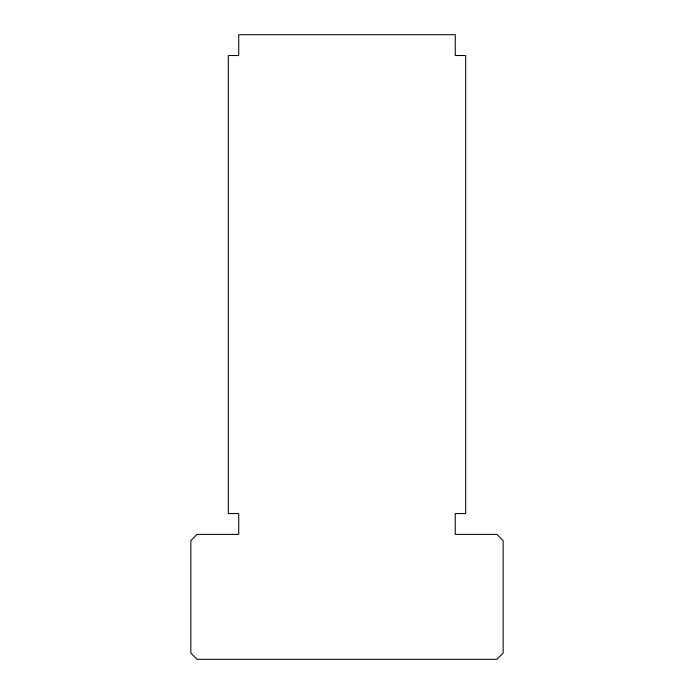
<?xml version="1.0" encoding="UTF-8"?>
<svg xmlns="http://www.w3.org/2000/svg" width="694" height="694" viewBox="0 0 694 694"><rect width="100%" height="100%" fill="white"/><g stroke="black" fill="none" stroke-linecap="round" stroke-linejoin="round"><path stroke-width="1.04" d="M197.096 534.38L190.85 540.626L190.85 653.054L197.096 659.3L496.904 659.3L503.15 653.054L503.15 540.626L496.904 534.38L455.264 534.38L455.264 513.56L465.674 513.56L465.674 55.52L455.264 55.52L455.264 34.7L238.736 34.7L238.736 55.52L228.326 55.52L228.326 513.56L238.736 513.56L238.736 534.38L197.096 534.38"/></g></svg>
